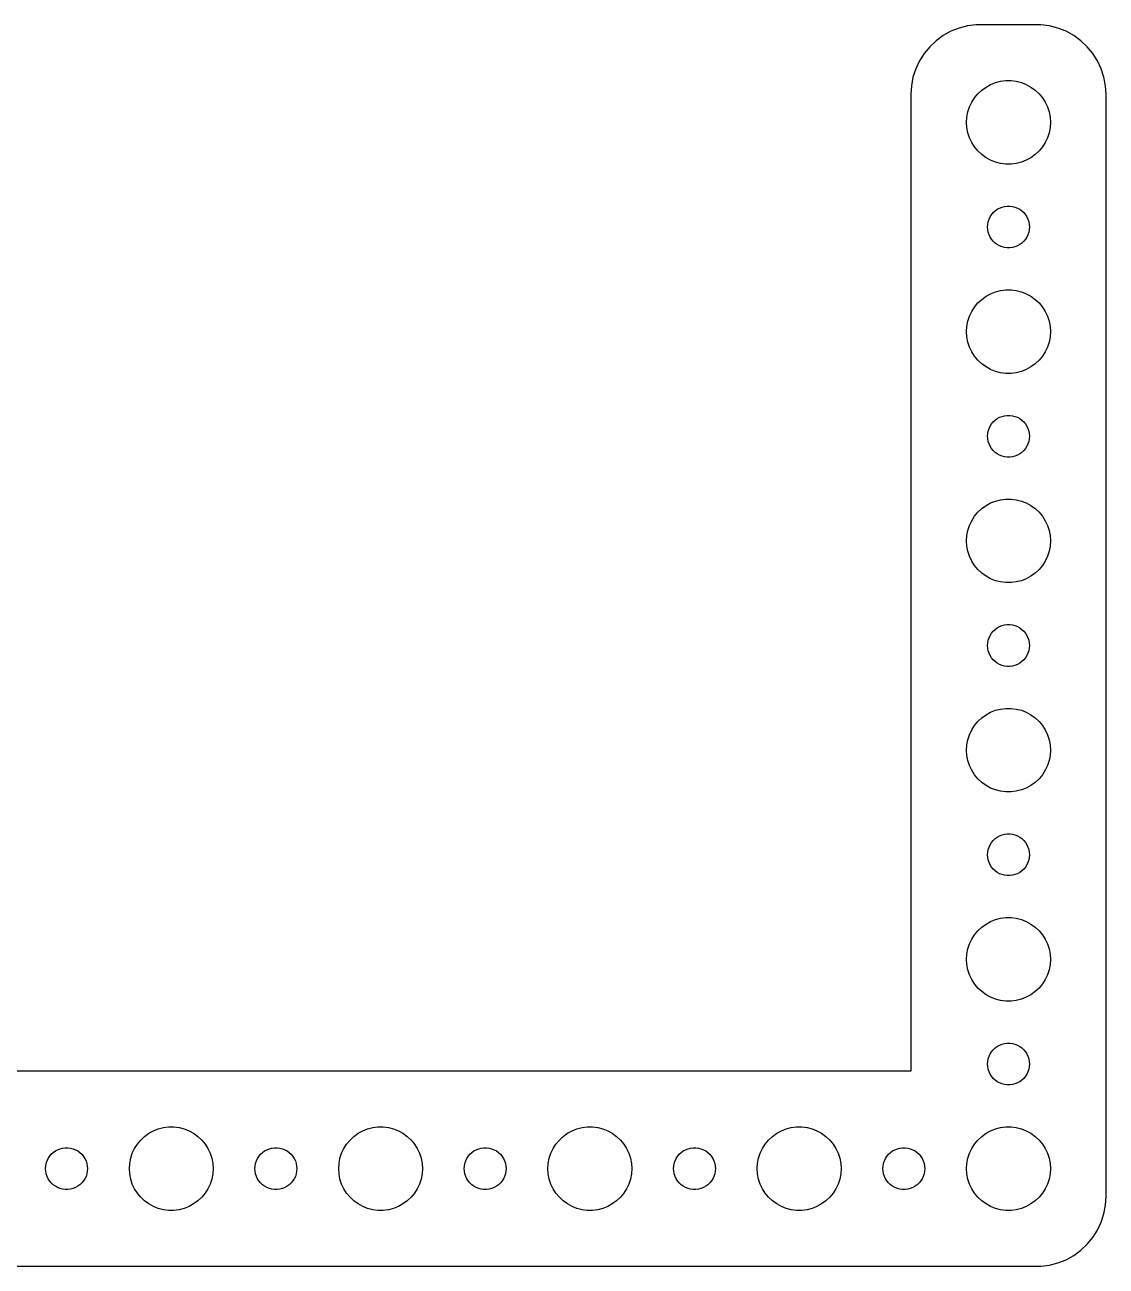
# Model space of a CAD drawing. Header units: metres. Extents: x -74 to 74, y -44 to 44.
# Drawn here: x -3 to 74.5, y -44.5 to 44.5 of the extents above; entities that cross this region are included whole.
import ezdxf

# ---------------------------------------------------------------- set-up
doc = ezdxf.new("R2010")
doc.units = ezdxf.units.M

msp = doc.modelspace()

# ---------------------------------------------------------------- linework, layer by layer
for p, q in [((65.1861, 44.4901), (64.5631, 44.4114)), ((69.8139, 44.4901), (65.1861, 44.4901)), ((70.4369, 44.4114), (69.8139, 44.4901)), ((62.8209, 43.7216), (62.3129, 43.3526)), ((63.3711, 44.0241), (62.8209, 43.7216)), ((63.9549, 44.2553), (63.3711, 44.0241)), ((64.5631, 44.4114), (63.9549, 44.2553)), ((71.0451, 44.2553), (70.4369, 44.4114)), ((71.6289, 44.0241), (71.0451, 44.2553)), ((72.1791, 43.7216), (71.6289, 44.0241)), ((72.6871, 43.3526), (72.1791, 43.7216)), ((61.8551, 42.9227), (61.4549, 42.4389)), ((62.3129, 43.3526), (61.8551, 42.9227)), ((73.1448, 42.9227), (72.6871, 43.3526)), ((73.5451, 42.4389), (73.1448, 42.9227)), ((61.1185, 41.9088), (60.8511, 41.3406)), ((61.4549, 42.4389), (61.1185, 41.9088)), ((73.8815, 41.9088), (73.5451, 42.4389)), ((74.1489, 41.3406), (73.8815, 41.9088)), ((60.8511, 41.3406), (60.6571, 40.7434)), ((74.3429, 40.7434), (74.1489, 41.3406)), ((60.5394, 40.1267), (60.5, 39.5)), ((60.6571, 40.7434), (60.5394, 40.1267)), ((65.8925, 40.033), (66.2227, 40.2145)), ((66.2227, 40.2145), (66.573, 40.3532)), ((66.573, 40.3532), (66.9379, 40.4469)), ((66.9379, 40.4469), (67.3116, 40.4941)), ((67.3116, 40.4941), (67.6884, 40.4941)), ((67.6884, 40.4941), (68.0621, 40.4469)), ((68.0621, 40.4469), (68.427, 40.3532)), ((68.427, 40.3532), (68.7773, 40.2145)), ((68.7773, 40.2145), (69.1075, 40.033)), ((74.4606, 40.1267), (74.3429, 40.7434)), ((74.5, 39.5), (74.4606, 40.1267)), ((60.5, 39.5), (60.5, -30.5099)), ((64.8711, 38.9453), (65.073, 39.2634)), ((65.073, 39.2634), (65.3131, 39.5536)), ((65.3131, 39.5536), (65.5877, 39.8115)), ((65.5877, 39.8115), (65.8925, 40.033)), ((69.1075, 40.033), (69.4123, 39.8115)), ((69.4123, 39.8115), (69.6869, 39.5536)), ((69.6869, 39.5536), (69.927, 39.2634)), ((69.927, 39.2634), (70.1289, 38.9453)), ((74.5, -39.5), (74.5, 39.5)), ((64.5943, 38.2461), (64.7107, 38.6044)), ((64.7107, 38.6044), (64.8711, 38.9453)), ((70.1289, 38.9453), (70.2893, 38.6044)), ((70.2893, 38.6044), (70.4057, 38.2461)), ((64.5, 37.5), (64.5237, 37.876)), ((64.5237, 37.124), (64.5, 37.5)), ((64.5237, 37.876), (64.5943, 38.2461)), ((70.4057, 38.2461), (70.4763, 37.876)), ((70.4763, 37.876), (70.5, 37.5)), ((70.5, 37.5), (70.4763, 37.124)), ((64.5943, 36.7539), (64.5237, 37.124)), ((64.7107, 36.3956), (64.5943, 36.7539)), ((70.4057, 36.7539), (70.2893, 36.3956)), ((70.4763, 37.124), (70.4057, 36.7539)), ((64.8711, 36.0547), (64.7107, 36.3956)), ((65.073, 35.7366), (64.8711, 36.0547)), ((65.3131, 35.4464), (65.073, 35.7366)), ((69.927, 35.7366), (69.6869, 35.4464)), ((70.1289, 36.0547), (69.927, 35.7366)), ((70.2893, 36.3956), (70.1289, 36.0547)), ((65.5877, 35.1885), (65.3131, 35.4464)), ((65.8925, 34.967), (65.5877, 35.1885)), ((66.2227, 34.7855), (65.8925, 34.967)), ((66.573, 34.6468), (66.2227, 34.7855)), ((68.7773, 34.7855), (68.427, 34.6468)), ((69.1075, 34.967), (68.7773, 34.7855)), ((69.4123, 35.1885), (69.1075, 34.967)), ((69.6869, 35.4464), (69.4123, 35.1885)), ((66.9379, 34.5531), (66.573, 34.6468)), ((67.3116, 34.5059), (66.9379, 34.5531)), ((67.6884, 34.5059), (67.3116, 34.5059)), ((68.0621, 34.5531), (67.6884, 34.5059)), ((68.427, 34.6468), (68.0621, 34.5531)), ((66.4065, 31.0268), (66.5439, 31.1558)), ((66.5439, 31.1558), (66.6963, 31.2665)), ((66.6963, 31.2665), (66.8613, 31.3572)), ((66.8613, 31.3572), (67.0365, 31.4266)), ((67.0365, 31.4266), (67.2189, 31.4734)), ((67.2189, 31.4734), (67.4058, 31.497)), ((67.4058, 31.497), (67.5942, 31.497)), ((67.5942, 31.497), (67.7811, 31.4734)), ((67.7811, 31.4734), (67.9635, 31.4266)), ((67.9635, 31.4266), (68.1387, 31.3572)), ((68.1387, 31.3572), (68.3037, 31.2665)), ((68.3037, 31.2665), (68.4561, 31.1558)), ((68.4561, 31.1558), (68.5934, 31.0268)), ((66.0118, 30.188), (66.0471, 30.373)), ((66.0471, 30.373), (66.1053, 30.5522)), ((66.1053, 30.5522), (66.1855, 30.7226)), ((66.1855, 30.7226), (66.2865, 30.8817)), ((66.2865, 30.8817), (66.4065, 31.0268)), ((68.5934, 31.0268), (68.7135, 30.8817)), ((68.7135, 30.8817), (68.8145, 30.7226)), ((68.8145, 30.7226), (68.8947, 30.5522)), ((68.8947, 30.5522), (68.9529, 30.373)), ((68.9529, 30.373), (68.9882, 30.188)), ((66, 30), (66.0118, 30.188)), ((66.0118, 29.812), (66, 30)), ((66.0471, 29.627), (66.0118, 29.812)), ((66.1053, 29.4478), (66.0471, 29.627)), ((66.1855, 29.2774), (66.1053, 29.4478)), ((68.8947, 29.4478), (68.8145, 29.2774)), ((68.9529, 29.627), (68.8947, 29.4478)), ((68.9882, 29.812), (68.9529, 29.627)), ((68.9882, 30.188), (69, 30)), ((69, 30), (68.9882, 29.812)), ((66.2865, 29.1183), (66.1855, 29.2774)), ((66.4065, 28.9732), (66.2865, 29.1183)), ((66.5439, 28.8442), (66.4065, 28.9732)), ((66.6963, 28.7335), (66.5439, 28.8442)), ((66.8613, 28.6427), (66.6963, 28.7335)), ((67.0365, 28.5734), (66.8613, 28.6427)), ((67.2189, 28.5266), (67.0365, 28.5734)), ((67.4058, 28.503), (67.2189, 28.5266)), ((67.5942, 28.503), (67.4058, 28.503)), ((67.7811, 28.5266), (67.5942, 28.503)), ((67.9635, 28.5734), (67.7811, 28.5266)), ((68.1387, 28.6427), (67.9635, 28.5734)), ((68.3037, 28.7335), (68.1387, 28.6427)), ((68.4561, 28.8442), (68.3037, 28.7335)), ((68.5934, 28.9732), (68.4561, 28.8442)), ((68.7135, 29.1183), (68.5934, 28.9732)), ((68.8145, 29.2774), (68.7135, 29.1183)), ((65.5877, 24.8115), (65.8925, 25.033)), ((65.8925, 25.033), (66.2227, 25.2145)), ((66.2227, 25.2145), (66.573, 25.3532)), ((66.573, 25.3532), (66.9379, 25.4469)), ((66.9379, 25.4469), (67.3116, 25.4941)), ((67.3116, 25.4941), (67.6884, 25.4941)), ((67.6884, 25.4941), (68.0621, 25.4469)), ((68.0621, 25.4469), (68.427, 25.3532)), ((68.427, 25.3532), (68.7773, 25.2145)), ((68.7773, 25.2145), (69.1075, 25.033)), ((69.1075, 25.033), (69.4123, 24.8115)), ((64.8711, 23.9453), (65.073, 24.2634)), ((65.073, 24.2634), (65.3131, 24.5536)), ((65.3131, 24.5536), (65.5877, 24.8115)), ((69.4123, 24.8115), (69.6869, 24.5536)), ((69.6869, 24.5536), (69.927, 24.2634)), ((69.927, 24.2634), (70.1289, 23.9453)), ((64.5237, 22.876), (64.5943, 23.2461)), ((64.5943, 23.2461), (64.7107, 23.6044)), ((64.7107, 23.6044), (64.8711, 23.9453)), ((70.1289, 23.9453), (70.2893, 23.6044)), ((70.2893, 23.6044), (70.4057, 23.2461)), ((70.4057, 23.2461), (70.4763, 22.876)), ((64.5, 22.5), (64.5237, 22.876)), ((64.5237, 22.124), (64.5, 22.5)), ((70.4763, 22.876), (70.5, 22.5)), ((70.5, 22.5), (70.4763, 22.124)), ((64.5943, 21.7539), (64.5237, 22.124)), ((64.7107, 21.3956), (64.5943, 21.7539)), ((64.8711, 21.0547), (64.7107, 21.3956)), ((70.2893, 21.3956), (70.1289, 21.0547)), ((70.4057, 21.7539), (70.2893, 21.3956)), ((70.4763, 22.124), (70.4057, 21.7539)), ((65.073, 20.7366), (64.8711, 21.0547)), ((65.3131, 20.4464), (65.073, 20.7366)), ((69.927, 20.7366), (69.6869, 20.4464)), ((70.1289, 21.0547), (69.927, 20.7366)), ((65.5877, 20.1884), (65.3131, 20.4464)), ((65.8925, 19.967), (65.5877, 20.1884)), ((66.2227, 19.7855), (65.8925, 19.967)), ((66.573, 19.6468), (66.2227, 19.7855)), ((66.9379, 19.5531), (66.573, 19.6468)), ((68.427, 19.6468), (68.0621, 19.5531)), ((68.7773, 19.7855), (68.427, 19.6468)), ((69.1075, 19.967), (68.7773, 19.7855)), ((69.4123, 20.1884), (69.1075, 19.967)), ((69.6869, 20.4464), (69.4123, 20.1884)), ((67.3116, 19.5059), (66.9379, 19.5531)), ((67.6884, 19.5059), (67.3116, 19.5059)), ((68.0621, 19.5531), (67.6884, 19.5059)), ((66.2865, 15.8817), (66.4065, 16.0268)), ((66.4065, 16.0268), (66.5439, 16.1558)), ((66.5439, 16.1558), (66.6963, 16.2665)), ((66.6963, 16.2665), (66.8613, 16.3572)), ((66.8613, 16.3572), (67.0365, 16.4266)), ((67.0365, 16.4266), (67.2189, 16.4734)), ((67.2189, 16.4734), (67.4058, 16.497)), ((67.4058, 16.497), (67.5942, 16.497)), ((67.5942, 16.497), (67.7811, 16.4734)), ((67.7811, 16.4734), (67.9635, 16.4266)), ((67.9635, 16.4266), (68.1387, 16.3572)), ((68.1387, 16.3572), (68.3037, 16.2665)), ((68.3037, 16.2665), (68.4561, 16.1558)), ((68.4561, 16.1558), (68.5934, 16.0268)), ((68.5934, 16.0268), (68.7135, 15.8817)), ((66, 15), (66.0118, 15.188)), ((66.0118, 15.188), (66.0471, 15.373)), ((66.0471, 15.373), (66.1053, 15.5522)), ((66.1053, 15.5522), (66.1855, 15.7226)), ((66.1855, 15.7226), (66.2865, 15.8817)), ((68.7135, 15.8817), (68.8145, 15.7226)), ((68.8145, 15.7226), (68.8947, 15.5522)), ((68.8947, 15.5522), (68.9529, 15.373)), ((68.9529, 15.373), (68.9882, 15.188)), ((68.9882, 15.188), (69, 15)), ((66.0118, 14.812), (66, 15)), ((66.0471, 14.627), (66.0118, 14.812)), ((66.1053, 14.4478), (66.0471, 14.627)), ((66.1855, 14.2774), (66.1053, 14.4478)), ((66.2865, 14.1183), (66.1855, 14.2774)), ((68.8145, 14.2774), (68.7135, 14.1183)), ((68.8947, 14.4478), (68.8145, 14.2774)), ((68.9529, 14.627), (68.8947, 14.4478)), ((68.9882, 14.812), (68.9529, 14.627)), ((69, 15), (68.9882, 14.812)), ((66.4065, 13.9732), (66.2865, 14.1183)), ((66.5439, 13.8442), (66.4065, 13.9732)), ((66.6963, 13.7335), (66.5439, 13.8442)), ((66.8613, 13.6427), (66.6963, 13.7335)), ((67.0365, 13.5734), (66.8613, 13.6427)), ((67.2189, 13.5266), (67.0365, 13.5734)), ((67.4058, 13.5029), (67.2189, 13.5266)), ((67.5942, 13.5029), (67.4058, 13.5029)), ((67.7811, 13.5266), (67.5942, 13.5029)), ((67.9635, 13.5734), (67.7811, 13.5266)), ((68.1387, 13.6427), (67.9635, 13.5734)), ((68.3037, 13.7335), (68.1387, 13.6427)), ((68.4561, 13.8442), (68.3037, 13.7335)), ((68.5934, 13.9732), (68.4561, 13.8442)), ((68.7135, 14.1183), (68.5934, 13.9732)), ((65.3131, 9.55363), (65.5877, 9.81154)), ((65.5877, 9.81154), (65.8925, 10.033)), ((65.8925, 10.033), (66.2227, 10.2145)), ((66.2227, 10.2145), (66.573, 10.3532)), ((66.573, 10.3532), (66.9379, 10.4469)), ((66.9379, 10.4469), (67.3116, 10.4941)), ((67.3116, 10.4941), (67.6884, 10.4941)), ((67.6884, 10.4941), (68.0621, 10.4469)), ((68.0621, 10.4469), (68.427, 10.3532)), ((68.427, 10.3532), (68.7773, 10.2145)), ((68.7773, 10.2145), (69.1075, 10.033)), ((69.1075, 10.033), (69.4123, 9.81154)), ((69.4123, 9.81154), (69.6869, 9.55363)), ((64.7107, 8.60437), (64.8711, 8.94525)), ((64.8711, 8.94525), (65.073, 9.26335)), ((65.073, 9.26335), (65.3131, 9.55363)), ((69.6869, 9.55363), (69.927, 9.26335)), ((69.927, 9.26335), (70.1289, 8.94525)), ((70.1289, 8.94525), (70.2893, 8.60437)), ((64.5237, 7.87599), (64.5943, 8.24606)), ((64.5943, 8.24606), (64.7107, 8.60437)), ((70.2893, 8.60437), (70.4057, 8.24606)), ((70.4057, 8.24606), (70.4763, 7.87599)), ((64.5, 7.5), (64.5237, 7.87599)), ((64.5237, 7.12399), (64.5, 7.5)), ((64.5943, 6.75392), (64.5237, 7.12399)), ((70.4763, 7.12399), (70.4057, 6.75392)), ((70.4763, 7.87599), (70.5, 7.5)), ((70.5, 7.5), (70.4763, 7.12399)), ((64.7107, 6.39561), (64.5943, 6.75392)), ((64.8711, 6.05473), (64.7107, 6.39561)), ((70.2893, 6.39561), (70.1289, 6.05473)), ((70.4057, 6.75392), (70.2893, 6.39561)), ((65.073, 5.73663), (64.8711, 6.05473)), ((65.3131, 5.44635), (65.073, 5.73663)), ((65.5877, 5.18845), (65.3131, 5.44635)), ((69.6869, 5.44635), (69.4123, 5.18845)), ((69.927, 5.73663), (69.6869, 5.44635)), ((70.1289, 6.05473), (69.927, 5.73663)), ((65.8925, 4.96701), (65.5877, 5.18845)), ((66.2227, 4.78551), (65.8925, 4.96701)), ((66.573, 4.64682), (66.2227, 4.78551)), ((66.9379, 4.55313), (66.573, 4.64682)), ((67.3116, 4.50591), (66.9379, 4.55313)), ((67.6884, 4.50591), (67.3116, 4.50591)), ((68.0621, 4.55313), (67.6884, 4.50591)), ((68.427, 4.64682), (68.0621, 4.55313)), ((68.7773, 4.78551), (68.427, 4.64682)), ((69.1075, 4.96701), (68.7773, 4.78551)), ((69.4123, 5.18845), (69.1075, 4.96701)), ((66.2865, 0.88167), (66.4065, 1.02681)), ((66.4065, 1.02681), (66.5439, 1.15576)), ((66.5439, 1.15576), (66.6963, 1.26648)), ((66.6963, 1.26648), (66.8613, 1.35724)), ((66.8613, 1.35724), (67.0365, 1.42657)), ((67.0365, 1.42657), (67.2189, 1.47342)), ((67.2189, 1.47342), (67.4058, 1.49704)), ((67.4058, 1.49704), (67.5942, 1.49704)), ((67.5942, 1.49704), (67.7811, 1.47342)), ((67.7811, 1.47342), (67.9635, 1.42657)), ((67.9635, 1.42657), (68.1387, 1.35724)), ((68.1387, 1.35724), (68.3037, 1.26648)), ((68.3037, 1.26648), (68.4561, 1.15576)), ((68.4561, 1.15576), (68.5934, 1.02681)), ((68.5934, 1.02681), (68.7135, 0.88167)), ((66, 0), (66.0118, 0.18799)), ((66.0118, -0.18799), (66, 0)), ((66.0118, 0.18799), (66.0471, 0.37303)), ((66.0471, 0.37303), (66.1053, 0.55219)), ((66.1053, 0.55219), (66.1855, 0.72263)), ((66.1855, 0.72263), (66.2865, 0.88167)), ((68.7135, 0.88167), (68.8145, 0.72263)), ((68.8145, 0.72263), (68.8947, 0.55219)), ((68.8947, 0.55219), (68.9529, 0.37303)), ((68.9529, 0.37303), (68.9882, 0.18799)), ((68.9882, 0.18799), (69, 0)), ((69, 0), (68.9882, -0.18799)), ((66.0471, -0.37303), (66.0118, -0.18799)), ((66.1053, -0.55219), (66.0471, -0.37303)), ((66.1855, -0.72263), (66.1053, -0.55219)), ((66.2865, -0.88167), (66.1855, -0.72263)), ((66.4065, -1.02681), (66.2865, -0.88167)), ((68.7135, -0.88167), (68.5934, -1.02681)), ((68.8145, -0.72263), (68.7135, -0.88167)), ((68.8947, -0.55219), (68.8145, -0.72263)), ((68.9529, -0.37303), (68.8947, -0.55219)), ((68.9882, -0.18799), (68.9529, -0.37303)), ((66.5439, -1.15576), (66.4065, -1.02681)), ((66.6963, -1.26648), (66.5439, -1.15576)), ((66.8613, -1.35724), (66.6963, -1.26648)), ((67.0365, -1.42657), (66.8613, -1.35724)), ((67.2189, -1.47342), (67.0365, -1.42657)), ((67.4058, -1.49704), (67.2189, -1.47342)), ((67.5942, -1.49704), (67.4058, -1.49704)), ((67.7811, -1.47342), (67.5942, -1.49704)), ((67.9635, -1.42657), (67.7811, -1.47342)), ((68.1387, -1.35724), (67.9635, -1.42657)), ((68.3037, -1.26648), (68.1387, -1.35724)), ((68.4561, -1.15576), (68.3037, -1.26648)), ((68.5934, -1.02681), (68.4561, -1.15576)), ((65.3131, -5.44635), (65.5877, -5.18845)), ((65.5877, -5.18845), (65.8925, -4.96701)), ((65.8925, -4.96701), (66.2227, -4.78551)), ((66.2227, -4.78551), (66.573, -4.64682)), ((66.573, -4.64682), (66.9379, -4.55313)), ((66.9379, -4.55313), (67.3116, -4.50591)), ((67.3116, -4.50591), (67.6884, -4.50591)), ((67.6884, -4.50591), (68.0621, -4.55313)), ((68.0621, -4.55313), (68.427, -4.64682)), ((68.427, -4.64682), (68.7773, -4.78551)), ((68.7773, -4.78551), (69.1075, -4.96701)), ((69.1075, -4.96701), (69.4123, -5.18845)), ((69.4123, -5.18845), (69.6869, -5.44635)), ((64.7107, -6.39561), (64.8711, -6.05473)), ((64.8711, -6.05473), (65.073, -5.73663)), ((65.073, -5.73663), (65.3131, -5.44635)), ((69.6869, -5.44635), (69.927, -5.73663)), ((69.927, -5.73663), (70.1289, -6.05473)), ((70.1289, -6.05473), (70.2893, -6.39561)), ((64.5237, -7.12399), (64.5943, -6.75392)), ((64.5943, -6.75392), (64.7107, -6.39561)), ((70.2893, -6.39561), (70.4057, -6.75392)), ((70.4057, -6.75392), (70.4763, -7.12399)), ((64.5, -7.5), (64.5237, -7.12399)), ((64.5237, -7.87599), (64.5, -7.5)), ((64.5943, -8.24606), (64.5237, -7.87599)), ((70.4763, -7.87599), (70.4057, -8.24606)), ((70.4763, -7.12399), (70.5, -7.5)), ((70.5, -7.5), (70.4763, -7.87599)), ((64.7107, -8.60437), (64.5943, -8.24606)), ((64.8711, -8.94525), (64.7107, -8.60437)), ((70.2893, -8.60437), (70.1289, -8.94525)), ((70.4057, -8.24606), (70.2893, -8.60437)), ((65.073, -9.26335), (64.8711, -8.94525)), ((65.3131, -9.55363), (65.073, -9.26335)), ((65.5877, -9.81154), (65.3131, -9.55363)), ((69.6869, -9.55363), (69.4123, -9.81154)), ((69.927, -9.26335), (69.6869, -9.55363)), ((70.1289, -8.94525), (69.927, -9.26335)), ((65.8925, -10.033), (65.5877, -9.81154)), ((66.2227, -10.2145), (65.8925, -10.033)), ((66.573, -10.3532), (66.2227, -10.2145)), ((66.9379, -10.4469), (66.573, -10.3532)), ((67.3116, -10.4941), (66.9379, -10.4469)), ((67.6884, -10.4941), (67.3116, -10.4941)), ((68.0621, -10.4469), (67.6884, -10.4941)), ((68.427, -10.3532), (68.0621, -10.4469)), ((68.7773, -10.2145), (68.427, -10.3532)), ((69.1075, -10.033), (68.7773, -10.2145)), ((69.4123, -9.81154), (69.1075, -10.033)), ((66.1855, -14.2774), (66.2865, -14.1183)), ((66.2865, -14.1183), (66.4065, -13.9732)), ((66.4065, -13.9732), (66.5439, -13.8442)), ((66.5439, -13.8442), (66.6963, -13.7335)), ((66.6963, -13.7335), (66.8613, -13.6427)), ((66.8613, -13.6427), (67.0365, -13.5734)), ((67.0365, -13.5734), (67.2189, -13.5266)), ((67.2189, -13.5266), (67.4058, -13.5029)), ((67.4058, -13.5029), (67.5942, -13.5029)), ((67.5942, -13.5029), (67.7811, -13.5266)), ((67.7811, -13.5266), (67.9635, -13.5734)), ((67.9635, -13.5734), (68.1387, -13.6427)), ((68.1387, -13.6427), (68.3037, -13.7335)), ((68.3037, -13.7335), (68.4561, -13.8442)), ((68.4561, -13.8442), (68.5934, -13.9732)), ((68.5934, -13.9732), (68.7135, -14.1183)), ((68.7135, -14.1183), (68.8145, -14.2774)), ((66, -15), (66.0118, -14.812)), ((66.0118, -15.188), (66, -15)), ((66.0118, -14.812), (66.0471, -14.627)), ((66.0471, -14.627), (66.1053, -14.4478)), ((66.1053, -14.4478), (66.1855, -14.2774)), ((68.8145, -14.2774), (68.8947, -14.4478)), ((68.8947, -14.4478), (68.9529, -14.627)), ((68.9529, -14.627), (68.9882, -14.812)), ((68.9882, -14.812), (69, -15)), ((69, -15), (68.9882, -15.188)), ((66.0471, -15.373), (66.0118, -15.188)), ((66.1053, -15.5522), (66.0471, -15.373)), ((66.1855, -15.7226), (66.1053, -15.5522)), ((66.2865, -15.8817), (66.1855, -15.7226)), ((66.4065, -16.0268), (66.2865, -15.8817)), ((68.7135, -15.8817), (68.5934, -16.0268)), ((68.8145, -15.7226), (68.7135, -15.8817)), ((68.8947, -15.5522), (68.8145, -15.7226)), ((68.9529, -15.373), (68.8947, -15.5522)), ((68.9882, -15.188), (68.9529, -15.373)), ((66.5439, -16.1558), (66.4065, -16.0268)), ((66.6963, -16.2665), (66.5439, -16.1558)), ((66.8613, -16.3572), (66.6963, -16.2665)), ((67.0365, -16.4266), (66.8613, -16.3572)), ((67.2189, -16.4734), (67.0365, -16.4266)), ((67.4058, -16.497), (67.2189, -16.4734)), ((67.5942, -16.497), (67.4058, -16.497)), ((67.7811, -16.4734), (67.5942, -16.497)), ((67.9635, -16.4266), (67.7811, -16.4734)), ((68.1387, -16.3572), (67.9635, -16.4266)), ((68.3037, -16.2665), (68.1387, -16.3572)), ((68.4561, -16.1558), (68.3037, -16.2665)), ((68.5934, -16.0268), (68.4561, -16.1558)), ((66.573, -19.6468), (66.9379, -19.5531)), ((66.9379, -19.5531), (67.3116, -19.5059)), ((67.3116, -19.5059), (67.6884, -19.5059)), ((67.6884, -19.5059), (68.0621, -19.5531)), ((68.0621, -19.5531), (68.427, -19.6468)), ((65.073, -20.7366), (65.3131, -20.4464)), ((65.3131, -20.4464), (65.5877, -20.1884)), ((65.5877, -20.1884), (65.8925, -19.967)), ((65.8925, -19.967), (66.2227, -19.7855)), ((66.2227, -19.7855), (66.573, -19.6468)), ((68.427, -19.6468), (68.7773, -19.7855)), ((68.7773, -19.7855), (69.1075, -19.967)), ((69.1075, -19.967), (69.4123, -20.1884)), ((69.4123, -20.1884), (69.6869, -20.4464)), ((69.6869, -20.4464), (69.927, -20.7366)), ((64.7107, -21.3956), (64.8711, -21.0547)), ((64.8711, -21.0547), (65.073, -20.7366)), ((69.927, -20.7366), (70.1289, -21.0547)), ((70.1289, -21.0547), (70.2893, -21.3956)), ((64.5, -22.5), (64.5237, -22.124)), ((64.5237, -22.124), (64.5943, -21.7539)), ((64.5943, -21.7539), (64.7107, -21.3956)), ((70.2893, -21.3956), (70.4057, -21.7539)), ((70.4057, -21.7539), (70.4763, -22.124)), ((70.4763, -22.124), (70.5, -22.5)), ((64.5237, -22.876), (64.5, -22.5)), ((64.5943, -23.2461), (64.5237, -22.876)), ((70.4763, -22.876), (70.4057, -23.2461)), ((70.5, -22.5), (70.4763, -22.876)), ((64.7107, -23.6044), (64.5943, -23.2461)), ((64.8711, -23.9453), (64.7107, -23.6044)), ((65.073, -24.2634), (64.8711, -23.9453)), ((70.1289, -23.9453), (69.927, -24.2634)), ((70.2893, -23.6044), (70.1289, -23.9453)), ((70.4057, -23.2461), (70.2893, -23.6044)), ((65.3131, -24.5536), (65.073, -24.2634)), ((65.5877, -24.8115), (65.3131, -24.5536)), ((65.8925, -25.033), (65.5877, -24.8115)), ((69.4123, -24.8115), (69.1075, -25.033)), ((69.6869, -24.5536), (69.4123, -24.8115)), ((69.927, -24.2634), (69.6869, -24.5536)), ((66.2227, -25.2145), (65.8925, -25.033)), ((66.573, -25.3532), (66.2227, -25.2145)), ((66.9379, -25.4469), (66.573, -25.3532)), ((67.3116, -25.4941), (66.9379, -25.4469)), ((67.6884, -25.4941), (67.3116, -25.4941)), ((68.0621, -25.4469), (67.6884, -25.4941)), ((68.427, -25.3532), (68.0621, -25.4469)), ((68.7773, -25.2145), (68.427, -25.3532)), ((69.1075, -25.033), (68.7773, -25.2145)), ((66.1053, -29.4478), (66.1855, -29.2774)), ((66.1855, -29.2774), (66.2865, -29.1183)), ((66.2865, -29.1183), (66.4065, -28.9732)), ((66.4065, -28.9732), (66.5439, -28.8442)), ((66.5439, -28.8442), (66.6963, -28.7335)), ((66.6963, -28.7335), (66.8613, -28.6427)), ((66.8613, -28.6427), (67.0365, -28.5734)), ((67.0365, -28.5734), (67.2189, -28.5266)), ((67.2189, -28.5266), (67.4058, -28.503)), ((67.4058, -28.503), (67.5942, -28.503)), ((67.5942, -28.503), (67.7811, -28.5266)), ((67.7811, -28.5266), (67.9635, -28.5734)), ((67.9635, -28.5734), (68.1387, -28.6427)), ((68.1387, -28.6427), (68.3037, -28.7335)), ((68.3037, -28.7335), (68.4561, -28.8442)), ((68.4561, -28.8442), (68.5934, -28.9732)), ((68.5934, -28.9732), (68.7135, -29.1183)), ((68.7135, -29.1183), (68.8145, -29.2774)), ((68.8145, -29.2774), (68.8947, -29.4478)), ((66, -30), (66.0118, -29.812)), ((66.0118, -30.188), (66, -30)), ((66.0118, -29.812), (66.0471, -29.627)), ((66.0471, -30.373), (66.0118, -30.188)), ((66.0471, -29.627), (66.1053, -29.4478)), ((68.8947, -29.4478), (68.9529, -29.627)), ((68.9529, -29.627), (68.9882, -29.812)), ((68.9882, -30.188), (68.9529, -30.373)), ((68.9882, -29.812), (69, -30)), ((69, -30), (68.9882, -30.188)), ((60.5, -30.5099), (-60.5, -30.5099)), ((66.1053, -30.5522), (66.0471, -30.373)), ((66.1855, -30.7226), (66.1053, -30.5522)), ((66.2865, -30.8817), (66.1855, -30.7226)), ((66.4065, -31.0268), (66.2865, -30.8817)), ((66.5439, -31.1558), (66.4065, -31.0268)), ((68.5934, -31.0268), (68.4561, -31.1558)), ((68.7135, -30.8817), (68.5934, -31.0268)), ((68.8145, -30.7226), (68.7135, -30.8817)), ((68.8947, -30.5522), (68.8145, -30.7226)), ((68.9529, -30.373), (68.8947, -30.5522)), ((66.6963, -31.2665), (66.5439, -31.1558)), ((66.8613, -31.3572), (66.6963, -31.2665)), ((67.0365, -31.4266), (66.8613, -31.3572)), ((67.2189, -31.4734), (67.0365, -31.4266)), ((67.4058, -31.497), (67.2189, -31.4734)), ((67.5942, -31.497), (67.4058, -31.497)), ((67.7811, -31.4734), (67.5942, -31.497)), ((67.9635, -31.4266), (67.7811, -31.4734)), ((68.1387, -31.3572), (67.9635, -31.4266)), ((68.3037, -31.2665), (68.1387, -31.3572)), ((68.4561, -31.1558), (68.3037, -31.2665)), ((6.22266, -34.7855), (6.57294, -34.6468)), ((6.57294, -34.6468), (6.93785, -34.5531)), ((6.93785, -34.5531), (7.31161, -34.5059)), ((7.31161, -34.5059), (7.68837, -34.5059)), ((7.68837, -34.5059), (8.06213, -34.5531)), ((8.06213, -34.5531), (8.42705, -34.6468)), ((8.42705, -34.6468), (8.77733, -34.7855)), ((21.2227, -34.7855), (21.5729, -34.6468)), ((21.5729, -34.6468), (21.9379, -34.5531)), ((21.9379, -34.5531), (22.3116, -34.5059)), ((22.3116, -34.5059), (22.6884, -34.5059)), ((22.6884, -34.5059), (23.0621, -34.5531)), ((23.0621, -34.5531), (23.427, -34.6468)), ((23.427, -34.6468), (23.7773, -34.7855)), ((36.2227, -34.7855), (36.5729, -34.6468)), ((36.5729, -34.6468), (36.9379, -34.5531)), ((36.9379, -34.5531), (37.3116, -34.5059)), ((37.3116, -34.5059), (37.6884, -34.5059)), ((37.6884, -34.5059), (38.0621, -34.5531)), ((38.0621, -34.5531), (38.427, -34.6468)), ((38.427, -34.6468), (38.7773, -34.7855)), ((51.2227, -34.7855), (51.5729, -34.6468)), ((51.5729, -34.6468), (51.9379, -34.5531)), ((51.9379, -34.5531), (52.3116, -34.5059)), ((52.3116, -34.5059), (52.6884, -34.5059)), ((52.6884, -34.5059), (53.0621, -34.5531)), ((53.0621, -34.5531), (53.427, -34.6468)), ((53.427, -34.6468), (53.7773, -34.7855)), ((66.2227, -34.7855), (66.573, -34.6468)), ((66.573, -34.6468), (66.9379, -34.5531)), ((66.9379, -34.5531), (67.3116, -34.5059)), ((67.3116, -34.5059), (67.6884, -34.5059)), ((67.6884, -34.5059), (68.0621, -34.5531)), ((68.0621, -34.5531), (68.427, -34.6468)), ((68.427, -34.6468), (68.7773, -34.7855)), ((5.07294, -35.7366), (5.31308, -35.4464)), ((5.31308, -35.4464), (5.58772, -35.1885)), ((5.58772, -35.1885), (5.89252, -34.967)), ((5.89252, -34.967), (6.22266, -34.7855)), ((8.77733, -34.7855), (9.10747, -34.967)), ((9.10747, -34.967), (9.41226, -35.1885)), ((9.41226, -35.1885), (9.6869, -35.4464)), ((9.6869, -35.4464), (9.92705, -35.7366)), ((20.0729, -35.7366), (20.3131, -35.4464)), ((20.3131, -35.4464), (20.5877, -35.1885)), ((20.5877, -35.1885), (20.8925, -34.967)), ((20.8925, -34.967), (21.2227, -34.7855)), ((23.7773, -34.7855), (24.1075, -34.967)), ((24.1075, -34.967), (24.4123, -35.1885)), ((24.4123, -35.1885), (24.6869, -35.4464)), ((24.6869, -35.4464), (24.927, -35.7366)), ((35.0729, -35.7366), (35.3131, -35.4464)), ((35.3131, -35.4464), (35.5877, -35.1885)), ((35.5877, -35.1885), (35.8925, -34.967)), ((35.8925, -34.967), (36.2227, -34.7855)), ((38.7773, -34.7855), (39.1075, -34.967)), ((39.1075, -34.967), (39.4123, -35.1885)), ((39.4123, -35.1885), (39.6869, -35.4464)), ((39.6869, -35.4464), (39.927, -35.7366)), ((50.0729, -35.7366), (50.3131, -35.4464)), ((50.3131, -35.4464), (50.5877, -35.1885)), ((50.5877, -35.1885), (50.8925, -34.967)), ((50.8925, -34.967), (51.2227, -34.7855)), ((53.7773, -34.7855), (54.1075, -34.967)), ((54.1075, -34.967), (54.4123, -35.1885)), ((54.4123, -35.1885), (54.6869, -35.4464)), ((54.6869, -35.4464), (54.927, -35.7366)), ((65.073, -35.7366), (65.3131, -35.4464)), ((65.3131, -35.4464), (65.5877, -35.1885)), ((65.5877, -35.1885), (65.8925, -34.967)), ((65.8925, -34.967), (66.2227, -34.7855)), ((68.7773, -34.7855), (69.1075, -34.967)), ((69.1075, -34.967), (69.4123, -35.1885)), ((69.4123, -35.1885), (69.6869, -35.4464)), ((69.6869, -35.4464), (69.927, -35.7366)), ((-1.21352, -36.6183), (-1.09344, -36.4732)), ((-1.09344, -36.4732), (-0.95613, -36.3442)), ((-0.95613, -36.3442), (-0.80373, -36.2335)), ((-0.80373, -36.2335), (-0.63866, -36.1428)), ((-0.63866, -36.1428), (-0.46352, -36.0734)), ((-0.46352, -36.0734), (-0.28107, -36.0266)), ((-0.28107, -36.0266), (-0.09418, -36.003)), ((-0.09418, -36.003), (0.09418, -36.003)), ((0.09418, -36.003), (0.28107, -36.0266)), ((0.28107, -36.0266), (0.46352, -36.0734)), ((0.46352, -36.0734), (0.63866, -36.1428)), ((0.63866, -36.1428), (0.80373, -36.2335)), ((0.80373, -36.2335), (0.95613, -36.3442)), ((0.95613, -36.3442), (1.09344, -36.4732)), ((1.09344, -36.4732), (1.21352, -36.6183)), ((4.59424, -36.7539), (4.71066, -36.3956)), ((4.71066, -36.3956), (4.87108, -36.0547)), ((4.87108, -36.0547), (5.07294, -35.7366)), ((9.92705, -35.7366), (10.1289, -36.0547)), ((10.1289, -36.0547), (10.2893, -36.3956)), ((10.2893, -36.3956), (10.4057, -36.7539)), ((13.7865, -36.6183), (13.9065, -36.4732)), ((13.9065, -36.4732), (14.0439, -36.3442)), ((14.0439, -36.3442), (14.1963, -36.2335)), ((14.1963, -36.2335), (14.3613, -36.1428)), ((14.3613, -36.1428), (14.5365, -36.0734)), ((14.5365, -36.0734), (14.7189, -36.0266)), ((14.7189, -36.0266), (14.9058, -36.003)), ((14.9058, -36.003), (15.0942, -36.003)), ((15.0942, -36.003), (15.2811, -36.0266)), ((15.2811, -36.0266), (15.4635, -36.0734)), ((15.4635, -36.0734), (15.6387, -36.1428)), ((15.6387, -36.1428), (15.8037, -36.2335)), ((15.8037, -36.2335), (15.9561, -36.3442)), ((15.9561, -36.3442), (16.0934, -36.4732)), ((16.0934, -36.4732), (16.2135, -36.6183)), ((19.5942, -36.7539), (19.7107, -36.3956)), ((19.7107, -36.3956), (19.8711, -36.0547)), ((19.8711, -36.0547), (20.0729, -35.7366)), ((24.927, -35.7366), (25.1289, -36.0547)), ((25.1289, -36.0547), (25.2893, -36.3956)), ((25.2893, -36.3956), (25.4057, -36.7539)), ((28.7865, -36.6183), (28.9065, -36.4732)), ((28.9065, -36.4732), (29.0439, -36.3442)), ((29.0439, -36.3442), (29.1963, -36.2335)), ((29.1963, -36.2335), (29.3613, -36.1428)), ((29.3613, -36.1428), (29.5365, -36.0734)), ((29.5365, -36.0734), (29.7189, -36.0266)), ((29.7189, -36.0266), (29.9058, -36.003)), ((29.9058, -36.003), (30.0942, -36.003)), ((30.0942, -36.003), (30.2811, -36.0266)), ((30.2811, -36.0266), (30.4635, -36.0734)), ((30.4635, -36.0734), (30.6387, -36.1428)), ((30.6387, -36.1428), (30.8037, -36.2335)), ((30.8037, -36.2335), (30.9561, -36.3442)), ((30.9561, -36.3442), (31.0934, -36.4732)), ((31.0934, -36.4732), (31.2135, -36.6183)), ((34.5942, -36.7539), (34.7107, -36.3956)), ((34.7107, -36.3956), (34.8711, -36.0547)), ((34.8711, -36.0547), (35.0729, -35.7366)), ((39.927, -35.7366), (40.1289, -36.0547)), ((40.1289, -36.0547), (40.2893, -36.3956)), ((40.2893, -36.3956), (40.4057, -36.7539)), ((43.7865, -36.6183), (43.9065, -36.4732)), ((43.9065, -36.4732), (44.0439, -36.3442)), ((44.0439, -36.3442), (44.1963, -36.2335)), ((44.1963, -36.2335), (44.3613, -36.1428)), ((44.3613, -36.1428), (44.5365, -36.0734)), ((44.5365, -36.0734), (44.7189, -36.0266)), ((44.7189, -36.0266), (44.9058, -36.003)), ((44.9058, -36.003), (45.0942, -36.003)), ((45.0942, -36.003), (45.2811, -36.0266)), ((45.2811, -36.0266), (45.4635, -36.0734)), ((45.4635, -36.0734), (45.6387, -36.1428)), ((45.6387, -36.1428), (45.8037, -36.2335)), ((45.8037, -36.2335), (45.9561, -36.3442)), ((45.9561, -36.3442), (46.0934, -36.4732)), ((46.0934, -36.4732), (46.2135, -36.6183)), ((49.5942, -36.7539), (49.7107, -36.3956)), ((49.7107, -36.3956), (49.8711, -36.0547)), ((49.8711, -36.0547), (50.0729, -35.7366)), ((54.927, -35.7366), (55.1289, -36.0547)), ((55.1289, -36.0547), (55.2893, -36.3956)), ((55.2893, -36.3956), (55.4057, -36.7539)), ((58.7865, -36.6183), (58.9065, -36.4732)), ((58.9065, -36.4732), (59.0439, -36.3442)), ((59.0439, -36.3442), (59.1963, -36.2335)), ((59.1963, -36.2335), (59.3613, -36.1428)), ((59.3613, -36.1428), (59.5365, -36.0734)), ((59.5365, -36.0734), (59.7189, -36.0266)), ((59.7189, -36.0266), (59.9058, -36.003)), ((59.9058, -36.003), (60.0942, -36.003)), ((60.0942, -36.003), (60.2811, -36.0266)), ((60.2811, -36.0266), (60.4635, -36.0734)), ((60.4635, -36.0734), (60.6387, -36.1428)), ((60.6387, -36.1428), (60.8037, -36.2335)), ((60.8037, -36.2335), (60.9561, -36.3442)), ((60.9561, -36.3442), (61.0934, -36.4732)), ((61.0934, -36.4732), (61.2135, -36.6183)), ((64.5943, -36.7539), (64.7107, -36.3956)), ((64.7107, -36.3956), (64.8711, -36.0547)), ((64.8711, -36.0547), (65.073, -35.7366)), ((69.927, -35.7366), (70.1289, -36.0547)), ((70.1289, -36.0547), (70.2893, -36.3956)), ((70.2893, -36.3956), (70.4057, -36.7539)), ((-1.5, -37.5), (-1.48816, -37.312)), ((-1.48816, -37.312), (-1.45287, -37.127)), ((-1.45287, -37.127), (-1.39465, -36.9478)), ((-1.39465, -36.9478), (-1.31445, -36.7774)), ((-1.31445, -36.7774), (-1.21352, -36.6183)), ((1.21352, -36.6183), (1.31445, -36.7774)), ((1.31445, -36.7774), (1.39465, -36.9478)), ((1.39465, -36.9478), (1.45287, -37.127)), ((1.45287, -37.127), (1.48816, -37.312)), ((1.48816, -37.312), (1.5, -37.5)), ((4.5, -37.5), (4.52365, -37.124)), ((4.52365, -37.124), (4.59424, -36.7539)), ((10.4057, -36.7539), (10.4763, -37.124)), ((10.4763, -37.124), (10.5, -37.5)), ((13.5, -37.5), (13.5118, -37.312)), ((13.5118, -37.312), (13.5471, -37.127)), ((13.5471, -37.127), (13.6053, -36.9478)), ((13.6053, -36.9478), (13.6855, -36.7774)), ((13.6855, -36.7774), (13.7865, -36.6183)), ((16.2135, -36.6183), (16.3145, -36.7774)), ((16.3145, -36.7774), (16.3947, -36.9478)), ((16.3947, -36.9478), (16.4529, -37.127)), ((16.4529, -37.127), (16.4882, -37.312)), ((16.4882, -37.312), (16.5, -37.5)), ((19.5, -37.5), (19.5237, -37.124)), ((19.5237, -37.124), (19.5942, -36.7539)), ((25.4057, -36.7539), (25.4763, -37.124)), ((25.4763, -37.124), (25.5, -37.5)), ((28.5, -37.5), (28.5118, -37.312)), ((28.5118, -37.312), (28.5471, -37.127)), ((28.5471, -37.127), (28.6053, -36.9478)), ((28.6053, -36.9478), (28.6855, -36.7774)), ((28.6855, -36.7774), (28.7865, -36.6183)), ((31.2135, -36.6183), (31.3145, -36.7774)), ((31.3145, -36.7774), (31.3947, -36.9478)), ((31.3947, -36.9478), (31.4529, -37.127)), ((31.4529, -37.127), (31.4882, -37.312)), ((31.4882, -37.312), (31.5, -37.5)), ((34.5, -37.5), (34.5237, -37.124)), ((34.5237, -37.124), (34.5942, -36.7539)), ((40.4057, -36.7539), (40.4763, -37.124)), ((40.4763, -37.124), (40.5, -37.5)), ((43.5, -37.5), (43.5118, -37.312)), ((43.5118, -37.312), (43.5471, -37.127)), ((43.5471, -37.127), (43.6053, -36.9478)), ((43.6053, -36.9478), (43.6855, -36.7774)), ((43.6855, -36.7774), (43.7865, -36.6183)), ((46.2135, -36.6183), (46.3145, -36.7774)), ((46.3145, -36.7774), (46.3947, -36.9478)), ((46.3947, -36.9478), (46.4529, -37.127)), ((46.4529, -37.127), (46.4882, -37.312)), ((46.4882, -37.312), (46.5, -37.5)), ((49.5, -37.5), (49.5237, -37.124)), ((49.5237, -37.124), (49.5942, -36.7539)), ((55.4057, -36.7539), (55.4763, -37.124)), ((55.4763, -37.124), (55.5, -37.5)), ((58.5, -37.5), (58.5118, -37.312)), ((58.5118, -37.312), (58.5471, -37.127)), ((58.5471, -37.127), (58.6053, -36.9478)), ((58.6053, -36.9478), (58.6855, -36.7774)), ((58.6855, -36.7774), (58.7865, -36.6183)), ((61.2135, -36.6183), (61.3145, -36.7774)), ((61.3145, -36.7774), (61.3947, -36.9478)), ((61.3947, -36.9478), (61.4529, -37.127)), ((61.4529, -37.127), (61.4882, -37.312)), ((61.4882, -37.312), (61.5, -37.5)), ((64.5, -37.5), (64.5237, -37.124)), ((64.5237, -37.124), (64.5943, -36.7539)), ((70.4057, -36.7539), (70.4763, -37.124)), ((70.4763, -37.124), (70.5, -37.5)), ((-1.48816, -37.688), (-1.5, -37.5)), ((-1.45287, -37.873), (-1.48816, -37.688)), ((-1.39465, -38.0522), (-1.45287, -37.873)), ((-1.31445, -38.2226), (-1.39465, -38.0522)), ((-1.21352, -38.3817), (-1.31445, -38.2226)), ((1.31445, -38.2226), (1.21352, -38.3817)), ((1.39465, -38.0522), (1.31445, -38.2226)), ((1.45287, -37.873), (1.39465, -38.0522)), ((1.48816, -37.688), (1.45287, -37.873)), ((1.5, -37.5), (1.48816, -37.688)), ((4.52365, -37.876), (4.5, -37.5)), ((4.59424, -38.2461), (4.52365, -37.876)), ((4.71066, -38.6044), (4.59424, -38.2461)), ((10.4057, -38.2461), (10.2893, -38.6044)), ((10.4763, -37.876), (10.4057, -38.2461)), ((10.5, -37.5), (10.4763, -37.876)), ((13.5118, -37.688), (13.5, -37.5)), ((13.5471, -37.873), (13.5118, -37.688)), ((13.6053, -38.0522), (13.5471, -37.873)), ((13.6855, -38.2226), (13.6053, -38.0522)), ((13.7865, -38.3817), (13.6855, -38.2226)), ((16.3145, -38.2226), (16.2135, -38.3817)), ((16.3947, -38.0522), (16.3145, -38.2226)), ((16.4529, -37.873), (16.3947, -38.0522)), ((16.4882, -37.688), (16.4529, -37.873)), ((16.5, -37.5), (16.4882, -37.688)), ((19.5237, -37.876), (19.5, -37.5)), ((19.5942, -38.2461), (19.5237, -37.876)), ((19.7107, -38.6044), (19.5942, -38.2461)), ((25.4057, -38.2461), (25.2893, -38.6044)), ((25.4763, -37.876), (25.4057, -38.2461)), ((25.5, -37.5), (25.4763, -37.876)), ((28.5118, -37.688), (28.5, -37.5)), ((28.5471, -37.873), (28.5118, -37.688)), ((28.6053, -38.0522), (28.5471, -37.873)), ((28.6855, -38.2226), (28.6053, -38.0522)), ((28.7865, -38.3817), (28.6855, -38.2226)), ((31.3145, -38.2226), (31.2135, -38.3817)), ((31.3947, -38.0522), (31.3145, -38.2226)), ((31.4529, -37.873), (31.3947, -38.0522)), ((31.4882, -37.688), (31.4529, -37.873)), ((31.5, -37.5), (31.4882, -37.688)), ((34.5237, -37.876), (34.5, -37.5)), ((34.5942, -38.2461), (34.5237, -37.876)), ((34.7107, -38.6044), (34.5942, -38.2461)), ((40.4057, -38.2461), (40.2893, -38.6044)), ((40.4763, -37.876), (40.4057, -38.2461)), ((40.5, -37.5), (40.4763, -37.876)), ((43.5118, -37.688), (43.5, -37.5)), ((43.5471, -37.873), (43.5118, -37.688)), ((43.6053, -38.0522), (43.5471, -37.873)), ((43.6855, -38.2226), (43.6053, -38.0522)), ((43.7865, -38.3817), (43.6855, -38.2226)), ((46.3145, -38.2226), (46.2135, -38.3817)), ((46.3947, -38.0522), (46.3145, -38.2226)), ((46.4529, -37.873), (46.3947, -38.0522)), ((46.4882, -37.688), (46.4529, -37.873)), ((46.5, -37.5), (46.4882, -37.688)), ((49.5237, -37.876), (49.5, -37.5)), ((49.5942, -38.2461), (49.5237, -37.876)), ((49.7107, -38.6044), (49.5942, -38.2461)), ((55.4057, -38.2461), (55.2893, -38.6044)), ((55.4763, -37.876), (55.4057, -38.2461)), ((55.5, -37.5), (55.4763, -37.876)), ((58.5118, -37.688), (58.5, -37.5)), ((58.5471, -37.873), (58.5118, -37.688)), ((58.6053, -38.0522), (58.5471, -37.873)), ((58.6855, -38.2226), (58.6053, -38.0522)), ((58.7865, -38.3817), (58.6855, -38.2226)), ((61.3145, -38.2226), (61.2135, -38.3817)), ((61.3947, -38.0522), (61.3145, -38.2226)), ((61.4529, -37.873), (61.3947, -38.0522)), ((61.4882, -37.688), (61.4529, -37.873)), ((61.5, -37.5), (61.4882, -37.688)), ((64.5237, -37.876), (64.5, -37.5)), ((64.5943, -38.2461), (64.5237, -37.876)), ((64.7107, -38.6044), (64.5943, -38.2461)), ((70.4057, -38.2461), (70.2893, -38.6044)), ((70.4763, -37.876), (70.4057, -38.2461)), ((70.5, -37.5), (70.4763, -37.876)), ((-1.09344, -38.5268), (-1.21352, -38.3817)), ((-0.95613, -38.6558), (-1.09344, -38.5268)), ((-0.80373, -38.7665), (-0.95613, -38.6558)), ((-0.63866, -38.8572), (-0.80373, -38.7665)), ((-0.46352, -38.9266), (-0.63866, -38.8572)), ((-0.28107, -38.9734), (-0.46352, -38.9266)), ((-0.09418, -38.997), (-0.28107, -38.9734)), ((0.09418, -38.997), (-0.09418, -38.997)), ((0.28107, -38.9734), (0.09418, -38.997)), ((0.46352, -38.9266), (0.28107, -38.9734)), ((0.63866, -38.8572), (0.46352, -38.9266)), ((0.80373, -38.7665), (0.63866, -38.8572)), ((0.95613, -38.6558), (0.80373, -38.7665)), ((1.09344, -38.5268), (0.95613, -38.6558)), ((1.21352, -38.3817), (1.09344, -38.5268)), ((4.87108, -38.9453), (4.71066, -38.6044)), ((5.07294, -39.2634), (4.87108, -38.9453)), ((10.1289, -38.9453), (9.92705, -39.2634)), ((10.2893, -38.6044), (10.1289, -38.9453)), ((13.9065, -38.5268), (13.7865, -38.3817)), ((14.0439, -38.6558), (13.9065, -38.5268)), ((14.1963, -38.7665), (14.0439, -38.6558)), ((14.3613, -38.8572), (14.1963, -38.7665)), ((14.5365, -38.9266), (14.3613, -38.8572)), ((14.7189, -38.9734), (14.5365, -38.9266)), ((14.9058, -38.997), (14.7189, -38.9734)), ((15.0942, -38.997), (14.9058, -38.997)), ((15.2811, -38.9734), (15.0942, -38.997)), ((15.4635, -38.9266), (15.2811, -38.9734)), ((15.6387, -38.8572), (15.4635, -38.9266)), ((15.8037, -38.7665), (15.6387, -38.8572)), ((15.9561, -38.6558), (15.8037, -38.7665)), ((16.0934, -38.5268), (15.9561, -38.6558)), ((16.2135, -38.3817), (16.0934, -38.5268)), ((19.8711, -38.9453), (19.7107, -38.6044)), ((20.0729, -39.2634), (19.8711, -38.9453)), ((25.1289, -38.9453), (24.927, -39.2634)), ((25.2893, -38.6044), (25.1289, -38.9453)), ((28.9065, -38.5268), (28.7865, -38.3817)), ((29.0439, -38.6558), (28.9065, -38.5268)), ((29.1963, -38.7665), (29.0439, -38.6558)), ((29.3613, -38.8572), (29.1963, -38.7665)), ((29.5365, -38.9266), (29.3613, -38.8572)), ((29.7189, -38.9734), (29.5365, -38.9266)), ((29.9058, -38.997), (29.7189, -38.9734)), ((30.0942, -38.997), (29.9058, -38.997)), ((30.2811, -38.9734), (30.0942, -38.997)), ((30.4635, -38.9266), (30.2811, -38.9734)), ((30.6387, -38.8572), (30.4635, -38.9266)), ((30.8037, -38.7665), (30.6387, -38.8572)), ((30.9561, -38.6558), (30.8037, -38.7665)), ((31.0934, -38.5268), (30.9561, -38.6558)), ((31.2135, -38.3817), (31.0934, -38.5268)), ((34.8711, -38.9453), (34.7107, -38.6044)), ((35.0729, -39.2634), (34.8711, -38.9453)), ((40.1289, -38.9453), (39.927, -39.2634)), ((40.2893, -38.6044), (40.1289, -38.9453)), ((43.9065, -38.5268), (43.7865, -38.3817)), ((44.0439, -38.6558), (43.9065, -38.5268)), ((44.1963, -38.7665), (44.0439, -38.6558)), ((44.3613, -38.8572), (44.1963, -38.7665)), ((44.5365, -38.9266), (44.3613, -38.8572)), ((44.7189, -38.9734), (44.5365, -38.9266)), ((44.9058, -38.997), (44.7189, -38.9734)), ((45.0942, -38.997), (44.9058, -38.997)), ((45.2811, -38.9734), (45.0942, -38.997)), ((45.4635, -38.9266), (45.2811, -38.9734)), ((45.6387, -38.8572), (45.4635, -38.9266)), ((45.8037, -38.7665), (45.6387, -38.8572)), ((45.9561, -38.6558), (45.8037, -38.7665)), ((46.0934, -38.5268), (45.9561, -38.6558)), ((46.2135, -38.3817), (46.0934, -38.5268)), ((49.8711, -38.9453), (49.7107, -38.6044)), ((50.0729, -39.2634), (49.8711, -38.9453)), ((55.1289, -38.9453), (54.927, -39.2634)), ((55.2893, -38.6044), (55.1289, -38.9453)), ((58.9065, -38.5268), (58.7865, -38.3817)), ((59.0439, -38.6558), (58.9065, -38.5268)), ((59.1963, -38.7665), (59.0439, -38.6558)), ((59.3613, -38.8572), (59.1963, -38.7665)), ((59.5365, -38.9266), (59.3613, -38.8572)), ((59.7189, -38.9734), (59.5365, -38.9266)), ((59.9058, -38.997), (59.7189, -38.9734)), ((60.0942, -38.997), (59.9058, -38.997)), ((60.2811, -38.9734), (60.0942, -38.997)), ((60.4635, -38.9266), (60.2811, -38.9734)), ((60.6387, -38.8572), (60.4635, -38.9266)), ((60.8037, -38.7665), (60.6387, -38.8572)), ((60.9561, -38.6558), (60.8037, -38.7665)), ((61.0934, -38.5268), (60.9561, -38.6558)), ((61.2135, -38.3817), (61.0934, -38.5268)), ((64.8711, -38.9453), (64.7107, -38.6044)), ((65.073, -39.2634), (64.8711, -38.9453)), ((70.1289, -38.9453), (69.927, -39.2634)), ((70.2893, -38.6044), (70.1289, -38.9453)), ((5.31308, -39.5536), (5.07294, -39.2634)), ((5.58772, -39.8115), (5.31308, -39.5536)), ((5.89252, -40.033), (5.58772, -39.8115)), ((6.22266, -40.2145), (5.89252, -40.033)), ((9.10747, -40.033), (8.77733, -40.2145)), ((9.41226, -39.8115), (9.10747, -40.033)), ((9.6869, -39.5536), (9.41226, -39.8115)), ((9.92705, -39.2634), (9.6869, -39.5536)), ((20.3131, -39.5536), (20.0729, -39.2634)), ((20.5877, -39.8115), (20.3131, -39.5536)), ((20.8925, -40.033), (20.5877, -39.8115)), ((21.2227, -40.2145), (20.8925, -40.033)), ((24.1075, -40.033), (23.7773, -40.2145)), ((24.4123, -39.8115), (24.1075, -40.033)), ((24.6869, -39.5536), (24.4123, -39.8115)), ((24.927, -39.2634), (24.6869, -39.5536)), ((35.3131, -39.5536), (35.0729, -39.2634)), ((35.5877, -39.8115), (35.3131, -39.5536)), ((35.8925, -40.033), (35.5877, -39.8115)), ((36.2227, -40.2145), (35.8925, -40.033)), ((39.1075, -40.033), (38.7773, -40.2145)), ((39.4123, -39.8115), (39.1075, -40.033)), ((39.6869, -39.5536), (39.4123, -39.8115)), ((39.927, -39.2634), (39.6869, -39.5536)), ((50.3131, -39.5536), (50.0729, -39.2634)), ((50.5877, -39.8115), (50.3131, -39.5536)), ((50.8925, -40.033), (50.5877, -39.8115)), ((51.2227, -40.2145), (50.8925, -40.033)), ((54.1075, -40.033), (53.7773, -40.2145)), ((54.4123, -39.8115), (54.1075, -40.033)), ((54.6869, -39.5536), (54.4123, -39.8115)), ((54.927, -39.2634), (54.6869, -39.5536)), ((65.3131, -39.5536), (65.073, -39.2634)), ((65.5877, -39.8115), (65.3131, -39.5536)), ((65.8925, -40.033), (65.5877, -39.8115)), ((66.2227, -40.2145), (65.8925, -40.033)), ((69.1075, -40.033), (68.7773, -40.2145)), ((69.4123, -39.8115), (69.1075, -40.033)), ((69.6869, -39.5536), (69.4123, -39.8115)), ((69.927, -39.2634), (69.6869, -39.5536)), ((74.4606, -40.1267), (74.5, -39.5)), ((6.57294, -40.3532), (6.22266, -40.2145)), ((6.93785, -40.4469), (6.57294, -40.3532)), ((7.31161, -40.4941), (6.93785, -40.4469)), ((7.68837, -40.4941), (7.31161, -40.4941)), ((8.06213, -40.4469), (7.68837, -40.4941)), ((8.42705, -40.3532), (8.06213, -40.4469)), ((8.77733, -40.2145), (8.42705, -40.3532)), ((21.5729, -40.3532), (21.2227, -40.2145)), ((21.9379, -40.4469), (21.5729, -40.3532)), ((22.3116, -40.4941), (21.9379, -40.4469)), ((22.6884, -40.4941), (22.3116, -40.4941)), ((23.0621, -40.4469), (22.6884, -40.4941)), ((23.427, -40.3532), (23.0621, -40.4469)), ((23.7773, -40.2145), (23.427, -40.3532)), ((36.5729, -40.3532), (36.2227, -40.2145)), ((36.9379, -40.4469), (36.5729, -40.3532)), ((37.3116, -40.4941), (36.9379, -40.4469)), ((37.6884, -40.4941), (37.3116, -40.4941)), ((38.0621, -40.4469), (37.6884, -40.4941)), ((38.427, -40.3532), (38.0621, -40.4469)), ((38.7773, -40.2145), (38.427, -40.3532)), ((51.5729, -40.3532), (51.2227, -40.2145)), ((51.9379, -40.4469), (51.5729, -40.3532)), ((52.3116, -40.4941), (51.9379, -40.4469)), ((52.6884, -40.4941), (52.3116, -40.4941)), ((53.0621, -40.4469), (52.6884, -40.4941)), ((53.427, -40.3532), (53.0621, -40.4469)), ((53.7773, -40.2145), (53.427, -40.3532)), ((66.573, -40.3532), (66.2227, -40.2145)), ((66.9379, -40.4469), (66.573, -40.3532)), ((67.3116, -40.4941), (66.9379, -40.4469)), ((67.6884, -40.4941), (67.3116, -40.4941)), ((68.0621, -40.4469), (67.6884, -40.4941)), ((68.427, -40.3532), (68.0621, -40.4469)), ((68.7773, -40.2145), (68.427, -40.3532)), ((74.1489, -41.3406), (74.3429, -40.7434)), ((74.3429, -40.7434), (74.4606, -40.1267)), ((73.8815, -41.9088), (74.1489, -41.3406)), ((73.1448, -42.9227), (73.5451, -42.4389)), ((73.5451, -42.4389), (73.8815, -41.9088)), ((72.1791, -43.7216), (72.6871, -43.3526)), ((72.6871, -43.3526), (73.1448, -42.9227)), ((-69.8139, -44.4901), (69.8139, -44.4901)), ((69.8139, -44.4901), (70.4369, -44.4114)), ((70.4369, -44.4114), (71.0451, -44.2553)), ((71.0451, -44.2553), (71.6289, -44.0241)), ((71.6289, -44.0241), (72.1791, -43.7216))]:
    msp.add_line(p, q)

doc.saveas('drawing.dxf')
